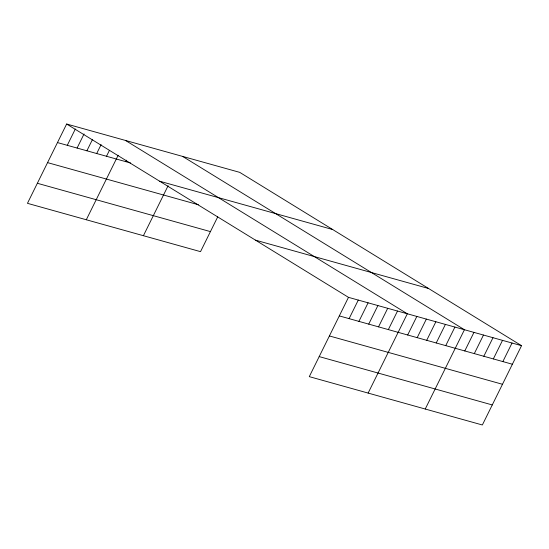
<?xml version="1.0" encoding="UTF-8"?>
<svg xmlns="http://www.w3.org/2000/svg" width="549" height="549" viewBox="0 0 549 549"><rect width="100%" height="100%" fill="white"/><g stroke="black" fill="none" stroke-linecap="round" stroke-linejoin="round"><path stroke-width="0.82" d="M521.55 345.678L348.478 297.345L309.286 376.641L482.358 424.981L521.55 345.678L239.714 172.359L66.642 124.019L27.45 203.322L200.522 251.655L217.72 216.862M67.28 145.32L75.35 128.988M77.086 148.058L84.052 133.956M86.893 150.797L92.397 139.659M96.699 153.535L101.105 144.627M106.506 156.273L109.443 150.337M86.296 219.751L118.152 155.298M125.831 161.674L126.565 160.184M143.413 235.706L168.124 185.699M349.109 318.64L358.284 300.083M358.922 321.378L368.091 302.822M368.729 324.123L377.897 305.56M378.536 326.861L387.704 308.305M388.342 329.599L397.517 311.043M368.132 393.077L407.324 313.781L125.488 140.455M407.667 334.993L416.842 316.437M417.185 337.656L426.36 319.099M426.71 340.311L435.879 321.755M436.229 342.967L445.397 324.411M445.747 345.63L454.915 327.074M425.242 409.026L464.433 329.729L182.604 156.403M464.783 350.948L473.952 332.392M474.302 353.604L483.477 335.048M483.82 356.26L492.995 337.704M493.338 358.922L502.513 340.366M502.857 361.578L512.032 343.022M57.467 142.575L130.593 162.998M159.649 181.218L332.721 229.551M47.564 162.621L198.429 204.756M255.47 240.146L428.543 288.486M37.359 183.277L210.432 231.609M339.303 315.901L512.382 364.241M329.4 335.947L502.472 384.279M319.189 356.596L492.268 404.936M66.642 124.019L348.478 297.345"/></g></svg>
